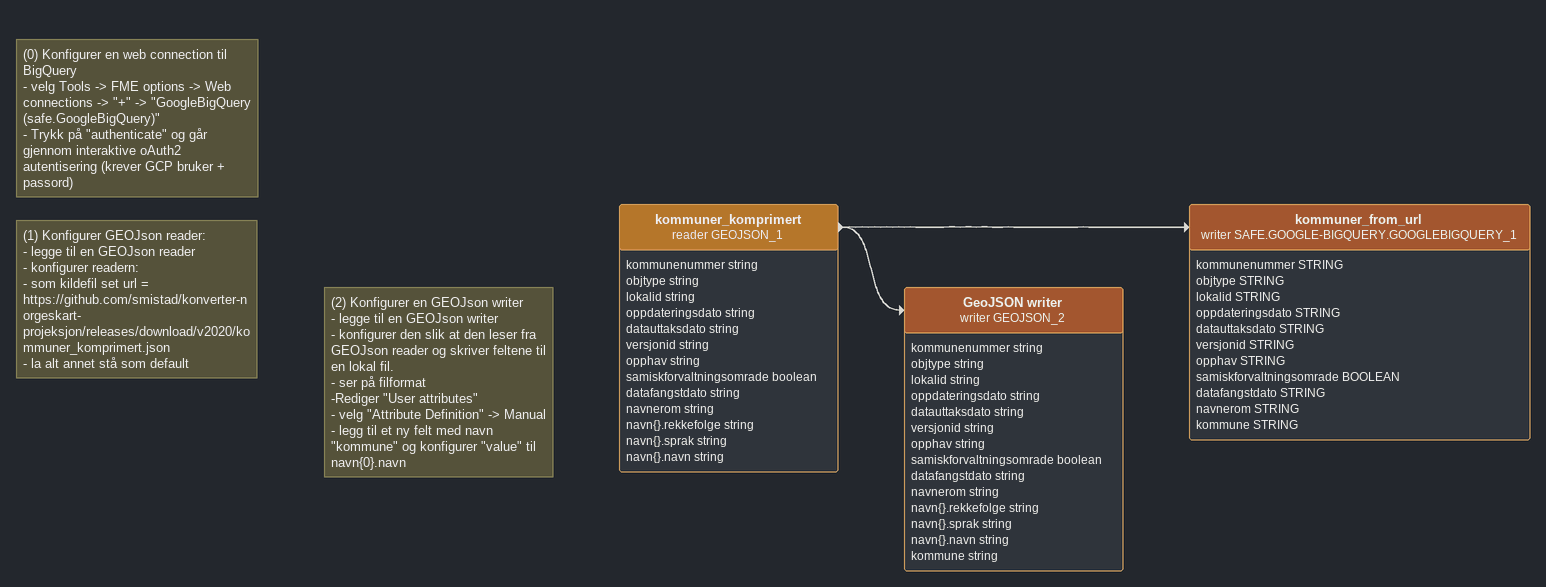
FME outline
Note: (1) Konfigurer GEOJson reader: / - legge til en GEOJson reader / - konfigurer readern: / - som kildefil set url = https://github.com/smistad/konverter-norgeskart- projeksjon/releases/download/v2020/kommuner_komprimert.json / - la alt annet stå som default
Note: (0) Konfigurer en web connection til BigQuery / - velg Tools -> FME options -> Web connections -> "+" -> "GoogleBigQuery (safe.GoogleBigQuery)" / - Trykk på "authenticate" og går gjennom interaktive oAuth2 autentisering (krever GCP bruker + passord)
Note: (2) Konfigurer en GEOJson writer / - legge til en GEOJson writer / - konfigurer den slik at den leser fra GEOJson reader og skriver feltene til en lokal fil. / - ser på filformat / -Rediger "User attributes" / - velg "Attribute Definition" -> Manual / - legg til et ny felt med navn "kommune" og konfigurer "value" til navn{0}.navn
kommuner_komprimert (reader GEOJSON_1)
    attributes: kommunenummer string, objtype string, lokalid string, oppdateringsdato string, datauttaksdato string, versjonid string, opphav string, samiskforvaltningsomrade boolean, datafangstdato string, navnerom string, navn{}.rekkefolge string, navn{}.sprak string, navn{}.navn string
    -> GeoJSON writer (writer GEOJSON_2)
    -> kommuner_from_url (writer SAFE.GOOGLE-BIGQUERY.GOOGLEBIGQUERY_1)
kommuner_from_url (writer SAFE.GOOGLE-BIGQUERY.GOOGLEBIGQUERY_1)
    attributes: kommunenummer STRING, objtype STRING, lokalid STRING, oppdateringsdato STRING, datauttaksdato STRING, versjonid STRING, opphav STRING, samiskforvaltningsomrade BOOLEAN, datafangstdato STRING, navnerom STRING, kommune STRING
GeoJSON writer (writer GEOJSON_2)
    attributes: kommunenummer string, objtype string, lokalid string, oppdateringsdato string, datauttaksdato string, versjonid string, opphav string, samiskforvaltningsomrade boolean, datafangstdato string, navnerom string, navn{}.rekkefolge string, navn{}.sprak string, navn{}.navn string, kommune string
